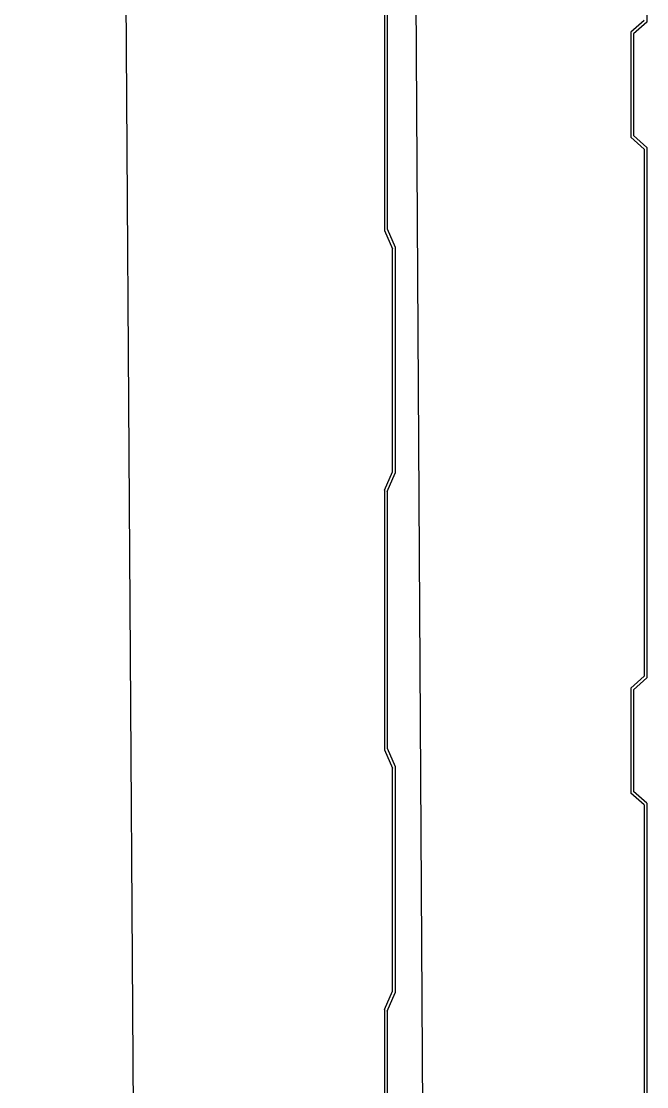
# Model space of a CAD drawing. Extents: x 152195838 to 323921156, y 365159662 to 730681027.
# Drawn here: x 161369795.7 to 161369915.1, y 365212234.1 to 365212437.2 of the extents above; entities that cross this region are included whole.
import ezdxf

# ---------------------------------------------------------------- set-up
doc = ezdxf.new("R2010")
doc.units = 0
doc.header["$MEASUREMENT"] = 0
for name, color, linetype in [('OHD', 4, 'CONTINUOUS'), ('PANEL', 4, 'CONTINUOUS'), ('SRS', 6, 'CONTINUOUS')]:
    doc.layers.add(name, color=color, linetype=linetype)

# ---------------------------------------------------------------- blocks, each defined once
blk = doc.blocks.new('OHD-550-S')
at = {"layer": 'PANEL'}
for p, q in [((-29.82033538306132, -74.44098300486803), (-29.82033538306132, -175.5590169876814)), ((19.67966461693868, -166.0590169876814), (19.67966461693868, -214.940983004868)), ((20.17966461693868, -165.75), (20.17966461693868, -215.25)), ((-29.82033538306132, -175.5590169876814), (-27.32033538306132, -177.8090169876814)), ((-29.32033538306132, -175.25), (-26.82033538306132, -177.5)), ((-27.32033538306132, -177.8090169876814), (-27.32033538306132, -197.190983004868)), ((-26.82033538306132, -177.5), (-26.82033538306132, -197.5)), ((-29.82033538306132, -199.440983004868), (-27.32033538306132, -197.190983004868)), ((-29.32033538306132, -199.75), (-26.82033538306132, -197.5)), ((-29.82033538306132, -199.440983004868), (-29.82033538306132, -300.5590169876814)), ((-29.32033538306132, -199.75), (-29.32033538306132, -300.25)), ((19.67966461693868, -214.940983004868), (18.17966461693868, -218.440983004868)), ((20.17966461693868, -215.25), (18.67966461693868, -218.75)), ((18.17966461693868, -218.440983004868), (18.17966461693868, -261.5590169876814)), ((18.67966461693868, -261.25), (18.67966461693868, -218.75)), ((19.67966461693868, -265.0590169876814), (18.17966461693868, -261.5590169876814)), ((20.17966461693868, -264.75), (18.67966461693868, -261.25)), ((19.67966461693868, -265.0590169876814), (19.67966461693868, -313.9409830048681)), ((20.17966461693868, -264.75), (20.17966461693868, -314.25)), ((-29.32033538306132, -300.25), (-26.82033538306132, -302.5)), ((-29.82033538306132, -300.5590169876814), (-27.32033538306132, -302.8090169876814)), ((-26.82033538306132, -302.5), (-26.82033538306132, -322.5)), ((-27.32033538306132, -302.8090169876814), (-27.32033538306132, -322.1909830048681)), ((19.67966461693868, -313.9409830048681), (18.17966461693868, -317.440983004868)), ((20.17966461693868, -314.25), (18.67966461693868, -317.75)), ((18.17966461693868, -317.440983004868), (18.17966461693868, -360.5590169876813)), ((18.67966461693868, -360.25), (18.67966461693868, -317.75)), ((-29.82033538306132, -324.440983004868), (-27.32033538306132, -322.1909830048681)), ((-29.32033538306132, -324.75), (-26.82033538306132, -322.5)), ((-29.82033538306132, -324.440983004868), (-29.82033538306132, -425.5590169876811)), ((-29.32033538306132, -324.75), (-29.32033538306132, -425.25)), ((19.67966461693868, -364.0590169876813), (18.17966461693868, -360.5590169876813)), ((20.17966461693868, -363.75), (18.67966461693868, -360.25)), ((19.67966461693868, -364.0590169876813), (19.67966461693868, -412.940983004868)), ((20.17966461693868, -363.75), (20.17966461693868, -413.25))]:
    blk.add_line(p, q, dxfattribs=at)
blk = doc.blocks.new('5as9df53')
at = {"layer": 'OHD', "color": 4}
for p, q in [((52431949.93084879, 17477615.5672804), (52431927.46947622, 17481115.8922247)), ((52432005.10442249, 17477615.5672804), (52431983.67551952, 17481115.8922247))]:
    blk.add_line(p, q, dxfattribs=at)
at = {"layer": 'OHD', "xscale": -1}
blk.add_blockref('OHD-550-S', (52432016.97409577, 17478164.8260041), dxfattribs=at)

msp = doc.modelspace()

# ---------------------------------------------------------------- block references
at = {"layer": 'SRS', "lineweight": 0, "ltscale": 15}
msp.add_blockref('5as9df53', (108937868.2653015, 347734447.7596696), dxfattribs=at)

doc.saveas('drawing.dxf')
